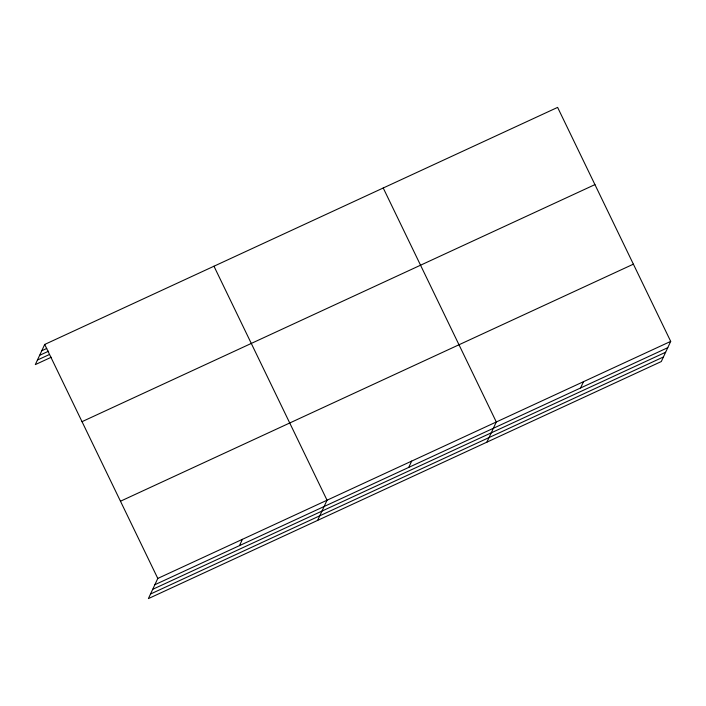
<?xml version="1.0" encoding="UTF-8"?>
<svg xmlns="http://www.w3.org/2000/svg" width="706" height="706" viewBox="0 0 706 706"><rect width="100%" height="100%" fill="white"/><g stroke="black" fill="none" stroke-linecap="round" stroke-linejoin="round"><path stroke-width="1.06" d="M670.7 341.386L157.791 578.435L148.384 598.609L661.293 361.551L670.7 341.386L557.616 107.391L44.707 344.449L35.3 364.614L51.229 357.254M239.484 545.614L242.414 539.322M317.638 520.384L327.046 500.21L213.971 266.215M408.748 467.39L411.677 461.097M486.902 442.15L496.309 421.985L383.226 187.99M580.57 387.973L583.509 381.681M41.769 350.741L46.746 348.437M39.633 355.321L48.599 351.182M37.436 360.034L49.385 354.518M82.02 421.667L594.937 184.61M120.47 501.225L633.379 264.168M154.852 584.736L667.761 347.679M152.717 589.316L665.626 352.259M150.519 594.028L663.428 356.971M44.707 344.449L157.791 578.435"/></g></svg>
